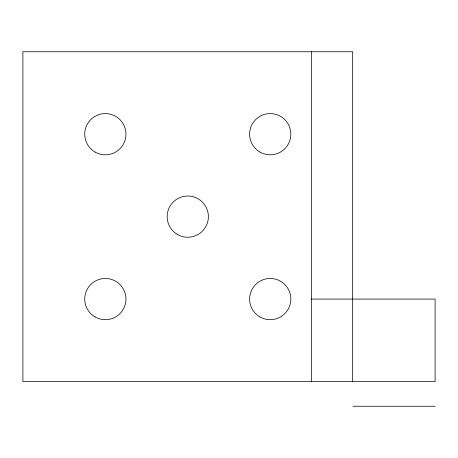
<?xml version="1.0" encoding="UTF-8"?>
<svg xmlns="http://www.w3.org/2000/svg" width="458" height="458" viewBox="0 0 458 458"><rect width="100%" height="100%" fill="white"/><g stroke="black" fill="none" stroke-linecap="round" stroke-linejoin="round"><path stroke-width="0.69" d="M311.44 299.074L435.1 299.074L435.1 381.514L22.9 381.514L22.9 51.754L352.66 51.754L352.66 381.514M352.986 406.246L435.1 406.246M311.44 51.754L311.44 381.514M177.475 234.485A20.61 20.61 0 0 0 208.39 216.634A20.61 20.61 0 0 0 177.475 198.783A20.61 20.61 0 0 0 177.475 234.485M95.035 152.045A20.61 20.61 0 0 0 125.95 134.194A20.61 20.61 0 0 0 95.035 116.343A20.61 20.61 0 0 0 95.035 152.045M259.915 152.045A20.61 20.61 0 0 0 290.83 134.194A20.61 20.61 0 0 0 259.915 116.343A20.61 20.61 0 0 0 259.915 152.045M259.915 316.925A20.61 20.61 0 0 0 290.83 299.074A20.61 20.61 0 0 0 259.915 281.223A20.61 20.61 0 0 0 259.915 316.925M95.035 316.925A20.61 20.61 0 0 0 125.95 299.074A20.61 20.61 0 0 0 95.035 281.223A20.61 20.61 0 0 0 95.035 316.925"/></g></svg>
